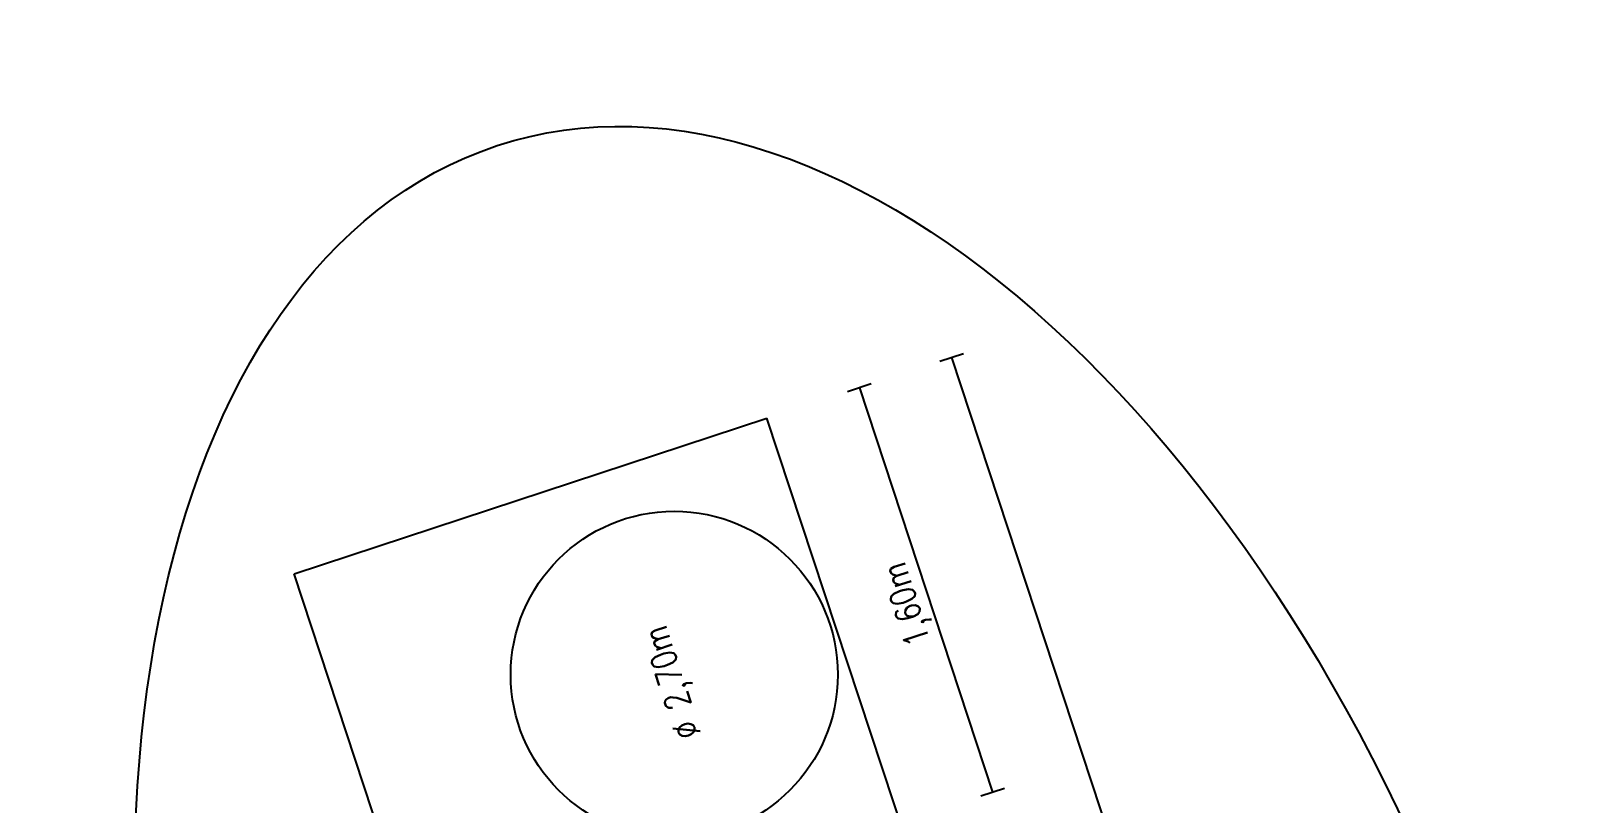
# Model space of a CAD drawing. Header units: metres. Extents: x 318500 to 325275, y 7408834 to 7428799.
# Drawn here: x 321228.8 to 321322, y 7423506.6 to 7423553 of the extents above; entities that cross this region are included whole.
import ezdxf

# ---------------------------------------------------------------- set-up
doc = ezdxf.new("R2010")
doc.units = ezdxf.units.M
doc.header["$MEASUREMENT"] = 0
doc.layers.add('DETALHES', color=45, linetype='Continuous')
doc.styles.add('ROMANS', font='romans', dxfattribs={"height": 0.2})

msp = doc.modelspace()

# ---------------------------------------------------------------- linework, layer by layer
at = {"layer": 'DETALHES'}
for p, q in [((321284.893, 7423533.589), (321283.468, 7423533.12)), ((321284.18, 7423533.354), (321316.323, 7423435.711)), ((321279.347, 7423531.769), (321277.922, 7423531.3)), ((321278.634, 7423531.535), (321286.644, 7423507.204)), ((321244.658, 7423520.344), (321273.078, 7423529.712)), ((321283.809, 7423497.156), (321273.081, 7423529.701)), ((321276.801, 7423422.701), (321244.658, 7423520.344)), ((321287.356, 7423507.438), (321285.931, 7423506.969))]:
    msp.add_line(p, q, dxfattribs=at)
msp.add_circle((321267.509, 7423514.283), 9.83, dxfattribs=at)
msp.add_ellipse((321279.015, 7423478.837), major_axis=(-22.143, 67.267), ratio=0.564028, dxfattribs=at)

# ---------------------------------------------------------------- texts
at = {"layer": 'DETALHES', "style": 'ROMANS', "width": 0.8}
for s, p in [('1,60m', (321282.908, 7423516.278)), ('Ø 2,70m', (321269.118, 7423510.702))]:
    msp.add_text(s, height=1.5, rotation=107.82609, dxfattribs=at).set_placement(p)

doc.saveas('drawing.dxf')
